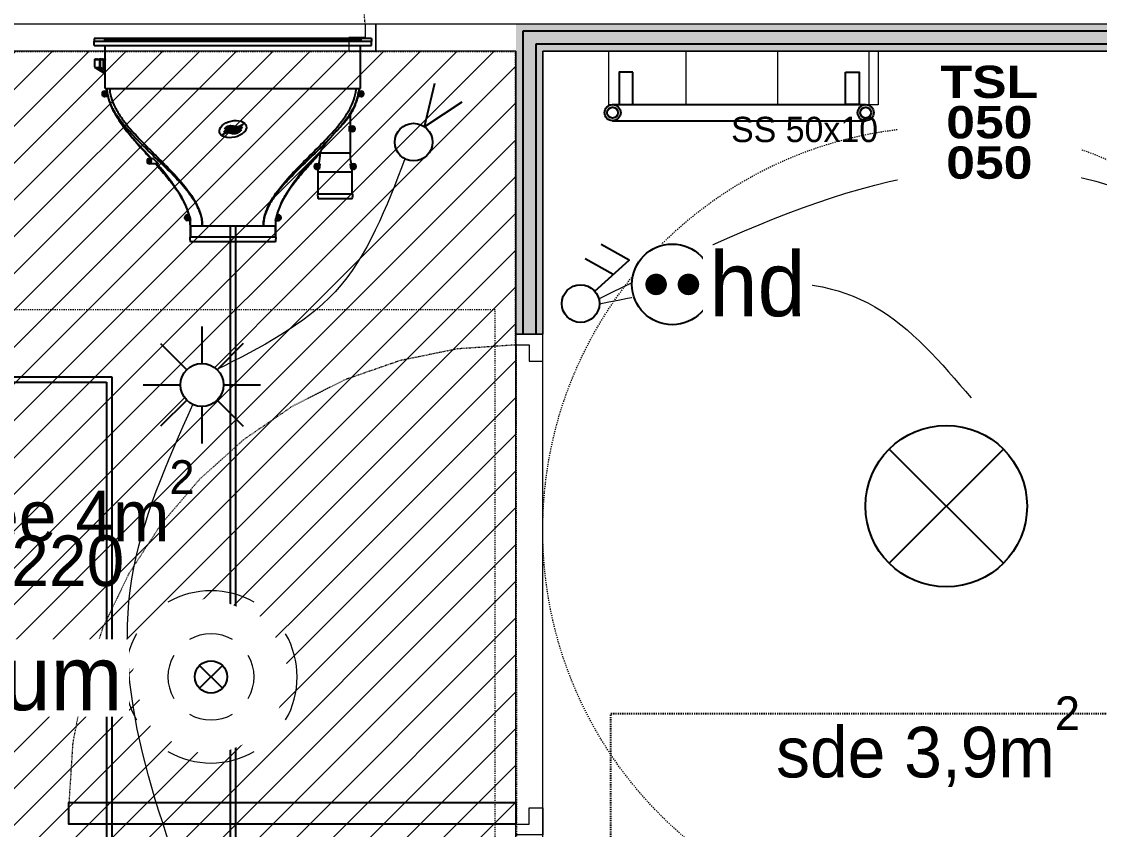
# Model space of a CAD drawing. Header units: centimetres. Extents: x 2191 to 12545, y -680 to 18662.
# Drawn here: x 8835.6 to 9035.8, y 9232.8 to 9382.9 of the extents above; entities that cross this region are included whole.
import ezdxf

# ---------------------------------------------------------------- set-up
doc = ezdxf.new("R2010")
doc.units = ezdxf.units.CM
for name, pattern in [('Style de ligne -1', [0.41664, 0.20828, -0.20836]), ('Style de ligne -18', [0.164042, 0.054681, -0.109361]), ('Style de ligne -5', [0.20828, 0.069425, -0.138855]), ('VW-01', [0.41656, 0.20828, -0.20828])]:
    doc.linetypes.add(name, pattern=pattern)
for name, color, linetype in [('B Faux plafonds', 252, 'Continuous'), ('B Faux plafonds_Hatch', 252, 'Continuous'), ('B GÈnÈral_Hatch', 252, 'Continuous'), ('B Général', 252, 'Continuous'), ('C ANNOTATIONS-PMR', 252, 'Style de ligne -5'), ('C ANNOTATIONS-prestations', 252, 'Continuous'), ('C ANNOTATIONS-texte', 252, 'Continuous'), ('D SURFACES-shab', 252, 'Continuous'), ('F REMPLISSAGE-vert clair', 252, 'Continuous'), ('F REMPLISSAGE-vert foncé', 252, 'Continuous'), ('prlm-CHAUFF', 4, 'Continuous'), ('prlm-CHAUFF-CONV', 20, 'Continuous')]:
    doc.layers.add(name, color=color, linetype=linetype)
for name, color, linetype, lineweight in [('F REMPLISSAGE-vert clair_Hatch', 7, 'Continuous', 5), ('F REMPLISSAGE-vert foncÈ_Hatch', 7, 'Continuous', 5), ('prlm-ELEC-CFO', 1, 'Continuous', 25), ('prlm-ELEC-SSI', 6, 'Continuous', 25)]:
    doc.layers.add(name, color=color, linetype=linetype, lineweight=lineweight)
doc.styles.add('Eurostile', font='Eurosti.TTF')
doc.styles.add('Eurostile (italic)', font='Eurostib.TTF')
doc.styles.add('prlm-chauff-rad', font='ariblk.ttf', dxfattribs={"height": 12})
doc.styles.add('prlm-elec-cfo', font='comic.ttf', dxfattribs={"height": 12})
doc.styles.add('prlm-elec-ssi', font='comic.ttf', dxfattribs={"height": 12})

# ---------------------------------------------------------------- blocks, each defined once
blk = doc.blocks.new('xi.PTCE')
at = {"layer": 'prlm-ELEC-CFO', "color": 0}
for points in [[(-10.61, 10.61), (10.61, -10.61)], [(10.61, 10.61), (-10.61, -10.61)]]:
    blk.add_lwpolyline(points, dxfattribs=at)
at = {"layer": 'prlm-ELEC-CFO', "color": 0, "linetype": 'ByBlock'}
blk.add_circle((0, 0), 15, dxfattribs=at)
blk = doc.blocks.new('xi.DA')
at = {"layer": 'prlm-ELEC-CFO', "color": 0}
for points in [[(0.61, -1.67), (7.04, 4.05), (1.81, 7.01)], [(4.05, 1.39), (-1.17, 4.34)]]:
    blk.add_lwpolyline(points, dxfattribs=at)
blk.add_circle((-2, -4), 3.5, dxfattribs=at)
blk = doc.blocks.new('xi.PCHD')
at = {"color": 0, "lineweight": 5}
blk.add_wipeout([(-7.5, -7.5), (7.5, -7.5), (7.5, 7.5), (-7.5, 7.5)], dxfattribs=at).dxf.layer = 'prlm-ELEC-CFO'
at = {"layer": 'prlm-ELEC-CFO', "color": 0, "linetype": 'ByBlock', "lineweight": 5, "const_width": 2}
for points in [[(-4, 0, 1), (-2, 0, 1)], [(2, 0, 1), (4, 0, 1)]]:
    blk.add_lwpolyline(points, format="xyb", close=True, dxfattribs=at)
at = {"layer": 'prlm-ELEC-CFO', "color": 0, "linetype": 'ByBlock', "lineweight": -2}
blk.add_circle((0, 0), 7.5, dxfattribs=at)
blk = doc.blocks.new('xi.SPOT')
at = {"color": 0, "lineweight": 5}
blk.add_wipeout([(-4, 0), (-2.83, -2.83), (0, -4), (2.83, -2.83), (4, 0), (2.83, 2.83), (0, 4), (-2.83, 2.83)], dxfattribs=at).dxf.layer = 'prlm-ELEC-CFO'
at = {"layer": 'prlm-ELEC-CFO', "color": 0, "linetype": 'ByBlock', "lineweight": -2, "flags": 128}
for points in [[(0, 10.88), (0, 4)], [(-7.69, 7.69), (-2.83, 2.83)], [(7.69, 7.69), (2.83, 2.83)], [(-10.88, 0), (-4, 0)], [(4, 0), (10.88, 0)], [(-2.83, -2.83), (-7.69, -7.69)], [(0, -4), (0, -10.88)], [(2.83, -2.83), (7.69, -7.69)]]:
    blk.add_lwpolyline(points, dxfattribs=at)
at = {"layer": 'prlm-ELEC-CFO', "color": 0, "linetype": 'ByBlock', "lineweight": -2}
blk.add_circle((0, 0), 4, dxfattribs=at)
blk = doc.blocks.new('xi.VV')
at = {"layer": 'prlm-ELEC-CFO', "color": 0}
blk.add_lwpolyline([(6.95, 3.42), (0.01, -1.13), (1.91, 6.95)], dxfattribs=at)
blk.add_circle((-2, -4), 3.5, dxfattribs=at)
blk = doc.blocks.new('xi.FUM')
at = {"color": 0}
blk.add_wipeout([(-10.61, -10.61), (-15, 0), (-10.61, 10.61), (0, 15), (10.61, 10.61), (15, 0), (10.61, -10.61), (0, -15)], dxfattribs=at).dxf.layer = 'prlm-ELEC-SSI'
at = {"layer": 'prlm-ELEC-SSI', "color": 0}
for points in [[(-2.12, 2.12), (2.12, -2.12)], [(2.12, 2.12), (-2.12, -2.12)]]:
    blk.add_lwpolyline(points, dxfattribs=at)
blk.add_circle((0, 0), 3, dxfattribs=at)
at = {"layer": 'prlm-ELEC-SSI', "color": 0, "lineweight": 13}
for radius, start, end in [(16, 60, 120), (16, 150, 210), (8, 60, 120), (16, 330, 30), (8, 150, 210), (8, 330, 30), (8, 240, 300), (16, 240, 300)]:
    blk.add_arc((0, 0), radius, start, end, dxfattribs=at)
blk = doc.blocks.new('xi.TSL-050-050')
at = {"layer": 'prlm-CHAUFF-CONV', "linetype": 'ByBlock', "lineweight": -2}
h = blk.add_hatch(color=0, dxfattribs=at)
edge = h.paths.add_edge_path()
edge.add_arc((-23.5, 7.5), 1.5, 0, 360)
edge = h.paths.add_edge_path(flags=17)
edge.add_arc((-23.5, 7.5), 1, 0, 360)
edge = h.paths.add_edge_path()
edge.add_arc((23.5, 7.5), 1.5, 0, 360)
edge = h.paths.add_edge_path(flags=17)
edge.add_arc((23.5, 7.5), 1, 0, 360)
at = {"layer": 'prlm-CHAUFF-CONV', "color": 0, "linetype": 'ByBlock', "lineweight": -2, "flags": 128}
for points in [[(23.5, 9), (-23.5, 9)], [(23.5, 6), (-23.5, 6)]]:
    blk.add_lwpolyline(points, dxfattribs=at)
at = {"layer": 'prlm-CHAUFF-CONV', "color": 0, "linetype": 'ByBlock', "lineweight": -2}
for points in [[(-19.73, 0), (-22.27, 0), (-22.27, 6), (-19.73, 6)], [(19.73, 0), (22.27, 0), (22.27, 6), (19.73, 6)]]:
    blk.add_lwpolyline(points, close=True, dxfattribs=at)
for centre, radius in [((-23.5, 7.5), 1.5), ((-23.5, 7.5), 1), ((23.5, 7.5), 1.5), ((23.5, 7.5), 1)]:
    blk.add_circle(centre, radius, dxfattribs=at)
blk = doc.blocks.new('200_wc-2')
at = {"layer": 'B Général', "color": 7, "linetype": 'Continuous', "lineweight": 5}
for p, q in [((-25, -20.1), (-25, 0)), ((-24.9, 0.1), (24.9, 0.1)), ((25, -20.1), (25, 0)), ((-19.5, -44.2), (-19.5, -21.9)), ((19.5, -44.2), (19.5, -21.9))]:
    blk.add_line(p, q, dxfattribs=at)
at = {"layer": 'B Général', "color": 7, "linetype": 'Continuous', "lineweight": 5, "flags": 128}
blk.add_lwpolyline([(-25, -20.1), (-24.9, -20.6), (-24.75, -20.9), (-24.55, -21.2), (-24.3, -21.45), (-23.9, -21.7), (-23.4, -21.85), (-23.15, -21.9), (23.25, -21.9), (23.55, -21.85), (23.9, -21.7), (24.2, -21.5), (24.45, -21.3), (24.65, -21.05), (24.8, -20.75), (24.9, -20.5), (24.95, -20.3), (25, -20.1)], dxfattribs=at)
for points in [[(-19.5, -44.2), (-19.5, -44.2, 0.036537), (-19.11, -49.53, 0.035337), (-17.94, -54.75), (-17.94, -54.75, 0.041299), (-16.22, -59.09), (-16.22, -59.09), (-16.22, -59.1, 0.041783), (-13.79, -63.08, 0.053503), (-10.77, -66.4), (-10.77, -66.4, 0.054816), (-7.12, -69.02), (-7.12, -69.02, 0.063755), (-3.68, -70.42), (-3.68, -70.42, 0.064897), (0, -70.9)], [(0, -70.9, 0.064897), (3.68, -70.42), (3.68, -70.42, 0.063726), (7.12, -69.02), (7.12, -69.02, 0.054816), (10.77, -66.4), (10.77, -66.4, 0.053503), (13.79, -63.08, 0.041783), (16.22, -59.1), (16.22, -59.09), (16.22, -59.09, 0.041299), (17.94, -54.75), (17.94, -54.75, 0.035337), (19.11, -49.53, 0.036556), (19.5, -44.2)]]:
    blk.add_lwpolyline(points, format="xyb", dxfattribs=at)
at = {"layer": 'B Général', "color": 7, "linetype": 'Continuous', "lineweight": 5}
for centre, start, end in [((-24.9, 0), 90, 180), ((24.9, 0), 0, 90)]:
    blk.add_arc(centre, 0.1, start, end, dxfattribs=at)
blk = doc.blocks.new('Groupe-126-1')
at = {"layer": 'B Général', "color": 154, "linetype": 'Style de ligne -1', "true_color": 0x0053a6, "flags": 128}
blk.add_lwpolyline([(-35.4, 7.6), (35.6, 7.6), (35.6, -32.4), (-35.4, -32.4)], close=True, dxfattribs=at)
at = {"layer": 'B Général', "xscale": -1, "rotation": 270}
blk.add_blockref('200_wc-2', (35.5, 7.5), dxfattribs=at)
blk = doc.blocks.new('WC-plan-PMR')
at = {"layer": 'B Général', "color": 154, "linetype": 'Style de ligne -1', "true_color": 0x0053a6, "flags": 128}
blk.add_lwpolyline([(-114.5, 112.5), (15.5, 112.5), (15.5, 32.5), (-114.5, 32.5)], close=True, dxfattribs=at)
at = {"layer": 'B Général', "color": 7}
blk.add_blockref('Groupe-126-1', (0, 0), dxfattribs=at)
blk = doc.blocks.new('Sèche-serviette')
at = {"layer": 'B GÈnÈral_Hatch', "linetype": 'Continuous', "lineweight": 5, "true_color": 0x444444}
h = blk.add_hatch(dxfattribs=at)
h.set_pattern_fill('H_BARDAGE V 150', color=250, style=0, pattern_type=2)
h.set_pattern_definition([(90, (0, 3.493), (17, 0), [])])
h.paths.add_polyline_path([(-25, 8.4925), (25, 8.4925), (25, -1.5075), (-25, -1.5075)])
at = {"layer": 'B Général', "color": 7, "linetype": 'Continuous', "lineweight": 5, "flags": 128}
blk.add_lwpolyline([(-25, 8.4925), (25, 8.4925), (25, -1.5075), (-25, -1.5075)], close=True, dxfattribs=at)
at = {"layer": 'C ANNOTATIONS-prestations', "insert": (25, -8.4925), "char_height": 4.706, "width": 50, "attachment_point": 9, "line_spacing_factor": 0.894142, "style": 'Eurostile'}
blk.add_mtext('SS 50x10', dxfattribs=at)
blk = doc.blocks.new('Rond 150_PMR')
at = {"layer": 'B Général', "color": 154, "linetype": 'VW-01', "lineweight": 5, "true_color": 0x0053a6}
blk.add_circle((0, 0), 75, dxfattribs=at)
at = {"layer": 'B Général', "color": 154, "true_color": 0x0053a6, "insert": (-61.5, 0), "char_height": 7.059, "attachment_point": 5, "rotation": 90, "line_spacing_factor": 0.894142, "style": 'Eurostile (italic)'}
blk.add_mtext('Ø 150 PMR', dxfattribs=at)

msp = doc.modelspace()

# ---------------------------------------------------------------- hatches: boundary and pattern name
at = {"layer": 'B Faux plafonds_Hatch', "linetype": 'Continuous', "lineweight": 5, "true_color": 0xaaaaaa}
h = msp.add_hatch(dxfattribs=at)
h.set_pattern_fill('F_P__SOFFITE', color=253, style=0, pattern_type=2)
h.set_pattern_definition([(45, (8796.643, 9401.087), (-3.52778, 3.30729), [])])
h.paths.add_polyline_path([(8927.47, 9202.42), (9075.05, 9202.43), (9075.05, 9109.43), (8808.38, 9109.34), (8808.38, 9109.34), (8798.5, 9109.34), (8798.5, 9176.34), (8733.49, 9176.34), (8733.49, 9266.34), (8798.5, 9266.34), (8798.5, 9377.42), (8927.29, 9377.42)])

# ---------------------------------------------------------------- linework, layer by layer
at = {"layer": 'B Faux plafonds', "linetype": 'VW-01', "flags": 128}
msp.add_lwpolyline([(8927.47, 9202.42), (9075.05, 9202.43), (9075.05, 9109.43), (8808.38, 9109.34), (8808.38, 9109.34), (8798.5, 9109.34), (8798.5, 9176.34), (8733.49, 9176.34), (8733.49, 9266.34), (8798.5, 9266.34), (8798.5, 9377.42), (8927.29, 9377.42)], close=True, dxfattribs=at)
at = {"layer": 'B GÈnÈral_Hatch', "color": 9, "linetype": 'Continuous', "true_color": 0xc0dcc0}
for points in [[(8927.38, 9382.42), (8932.38, 9377.42), (9163.38, 9382.42), (9163.38, 9377.42)], [(8932.38, 9324.81), (8932.38, 9377.42), (8927.38, 9324.81), (8927.38, 9382.42)]]:
    msp.add_solid(points, dxfattribs=at)
at = {"layer": 'B Général', "color": 7, "linetype": 'Continuous', "lineweight": 13}
for p, q in [((8927.38, 9382.42), (8901.38, 9382.42)), ((8927.38, 9377.42), (8901.38, 9377.42))]:
    msp.add_line(p, q, dxfattribs=at)
at = {"layer": 'B Général', "color": 7, "linetype": 'Continuous', "lineweight": 5}
for p, q in [((8901.38, 9382.42), (8901.38, 9377.42)), ((8927.38, 9382.42), (8901.38, 9382.42)), ((8927.38, 9377.42), (8901.38, 9377.42))]:
    msp.add_line(p, q, dxfattribs=at)
at = {"layer": 'B Général', "color": 98, "linetype": 'Continuous', "lineweight": 13, "true_color": 0x004400}
for p, q in [((9163.38, 9382.42), (8927.38, 9382.42)), ((8927.38, 9377.42), (8927.38, 9307.43)), ((9163.38, 9377.42), (8932.38, 9377.42)), ((8932.38, 9377.42), (8932.38, 9324.81)), ((8927.38, 9324.81), (8932.38, 9324.81)), ((8927.38, 9302.43), (8927.38, 9324.81))]:
    msp.add_line(p, q, dxfattribs=at)
at = {"layer": 'B Général', "linetype": 'Style de ligne -18', "lineweight": 5, "flags": 128}
for points in [[(8899.38, 9382.42), (8898.65, 9393.25), (8896.48, 9403.9), (8892.91, 9414.18), (8887.99, 9423.92), (8881.81, 9432.94), (8874.48, 9441.11), (8866.12, 9448.27), (8856.88, 9454.3), (8846.91, 9459.1), (8836.38, 9462.59), (8825.47, 9464.71), (8814.38, 9465.42)], [(8927.38, 9322.81), (8916.54, 9322.08), (8905.89, 9319.91), (8895.61, 9316.34), (8885.88, 9311.42), (8876.85, 9305.24), (8868.69, 9297.91), (8861.53, 9289.55), (8855.5, 9280.31), (8850.69, 9270.34), (8847.21, 9259.81), (8845.09, 9248.9), (8844.38, 9237.81)]]:
    msp.add_lwpolyline(points, dxfattribs=at)
at = {"layer": 'B Général', "color": 7, "linetype": 'Continuous', "lineweight": 5, "flags": 128}
for points in [[(8901.38, 9382.42), (8899.38, 9382.42), (8899.38, 9379.92), (8896.38, 9379.92), (8896.38, 9377.42), (8901.38, 9377.42), (8901.38, 9377.42), (8901.38, 9377.42), (8901.38, 9381.7), (8901.38, 9381.7)], [(8927.38, 9324.81), (8927.38, 9322.81), (8929.88, 9322.81), (8929.88, 9319.81), (8932.38, 9319.81), (8932.38, 9324.81), (8932.38, 9324.81), (8932.38, 9324.81), (8928.09, 9324.81), (8928.09, 9324.81)], [(8927.38, 9231.81), (8927.38, 9233.81), (8929.88, 9233.81), (8929.88, 9236.81), (8932.38, 9236.81), (8932.38, 9231.81)]]:
    msp.add_lwpolyline(points, close=True, dxfattribs=at)
at = {"layer": 'B Général', "color": 154, "linetype": 'VW-01', "lineweight": 5, "true_color": 0x0053a6, "flags": 128}
msp.add_lwpolyline([(8923.49, 9109.43), (8803.49, 9109.43), (8803.49, 9329.43), (8923.49, 9329.43)], close=True, dxfattribs=at)
at = {"layer": 'B Général', "flags": 128}
msp.add_lwpolyline([(8927.38, 9233.81), (8844.38, 9233.81), (8844.38, 9237.81), (8927.38, 9237.81)], close=True, dxfattribs=at)
at = {"layer": 'D SURFACES-shab', "color": 1, "lineweight": 18, "true_color": 0xff0000, "flags": 128}
for points in [[(8798.5, 9692.42), (9163.38, 9692.42), (9163.38, 9382.42), (8798.5, 9382.42)], [(8798.5, 9176.34), (8798.5, 9109.4), (8927.38, 9109.33), (8927.38, 9377.42), (8798.5, 9377.42), (8798.5, 9266.34), (8733.49, 9266.34), (8733.49, 9176.34)], [(8932.38, 9377.42), (9163.38, 9377.42), (9163.38, 9207.43), (8932.38, 9207.43)]]:
    msp.add_lwpolyline(points, close=True, dxfattribs=at)
at = {"layer": 'F REMPLISSAGE-vert clair'}
for p, q in [((9163.38, 9381.12), (8928.68, 9381.12)), ((8928.68, 9381.12), (8928.68, 9324.81)), ((9163.38, 9378.72), (8931.08, 9378.72)), ((8931.08, 9378.72), (8931.08, 9324.81))]:
    msp.add_line(p, q, dxfattribs=at)
at = {"layer": 'F REMPLISSAGE-vert clair_Hatch', "color": 9, "linetype": 'Continuous', "true_color": 0xc0dcc0}
for points in [[(8928.68, 9381.12), (8931.08, 9378.72), (9163.38, 9381.12), (9163.38, 9378.72)], [(8931.08, 9324.81), (8931.08, 9378.72), (8928.68, 9324.81), (8928.68, 9381.12)]]:
    msp.add_solid(points, dxfattribs=at)
at = {"layer": 'F REMPLISSAGE-vert foncÈ_Hatch', "color": 54, "linetype": 'Continuous', "true_color": 0x99aa00}
for points in [[(8927.38, 9382.42), (8928.68, 9381.12), (9163.38, 9382.42), (9163.38, 9381.12)], [(8928.68, 9324.81), (8928.68, 9381.12), (8927.38, 9324.81), (8927.38, 9382.42)], [(8931.08, 9378.72), (8932.38, 9377.42), (9163.38, 9378.72), (9163.38, 9377.42)], [(8932.38, 9324.81), (8932.38, 9377.42), (8931.08, 9324.81), (8931.08, 9378.72)]]:
    msp.add_solid(points, dxfattribs=at)
at = {"layer": 'F REMPLISSAGE-vert foncé', "color": 98, "linetype": 'Continuous', "lineweight": 13, "true_color": 0x004400}
for p, q in [((9163.38, 9382.42), (8927.38, 9382.42)), ((8927.38, 9377.42), (8927.38, 9324.81)), ((9163.38, 9377.42), (8932.38, 9377.42)), ((8932.38, 9377.42), (8932.38, 9324.81))]:
    msp.add_line(p, q, dxfattribs=at)
at = {"layer": 'F REMPLISSAGE-vert foncé'}
for p, q in [((9163.38, 9381.12), (8928.68, 9381.12)), ((8928.68, 9381.12), (8928.68, 9324.81)), ((9163.38, 9378.72), (8931.08, 9378.72)), ((8931.08, 9378.72), (8931.08, 9324.81))]:
    msp.add_line(p, q, dxfattribs=at)
at = {"layer": 'prlm-CHAUFF', "ltscale": 50}
for p, q in [((8849.08, 9379.76), (8849.08, 9379.27)), ((8900.58, 9379.76), (8849.08, 9379.76)), ((8849.08, 9379.27), (8900.58, 9379.27)), ((8849.08, 9379.2), (8849.08, 9379.27)), ((8849.08, 9378.46), (8849.08, 9379.2)), ((8900.58, 9379.2), (8849.08, 9379.2)), ((8849.08, 9378.46), (8900.58, 9378.46)), ((8851.08, 9379.76), (8898.58, 9379.76)), ((8898.58, 9379.76), (8851.08, 9379.76)), ((8851.08, 9379.76), (8851.08, 9379.76)), ((8851.08, 9379.76), (8851.1, 9379.76)), ((8898.58, 9379.74), (8851.08, 9379.74)), ((8851.08, 9379.72), (8851.08, 9379.74)), ((8851.08, 9379.74), (8851.15, 9379.72)), ((8851.08, 9379.72), (8898.58, 9379.72)), ((8898.58, 9379.7), (8851.08, 9379.7)), ((8851.08, 9379.66), (8851.08, 9379.7)), ((8851.08, 9379.7), (8851.19, 9379.66)), ((8851.08, 9379.66), (8898.58, 9379.66)), ((8898.58, 9379.63), (8851.08, 9379.63)), ((8851.08, 9379.57), (8851.08, 9379.63)), ((8851.08, 9379.63), (8851.24, 9379.57)), ((8851.08, 9379.57), (8898.58, 9379.57)), ((8898.58, 9379.53), (8851.08, 9379.53)), ((8851.08, 9379.46), (8851.08, 9379.53)), ((8851.08, 9379.53), (8851.28, 9379.46)), ((8851.08, 9379.46), (8898.58, 9379.46)), ((8851.13, 9370.46), (8851.13, 9378.46)), ((8898.38, 9379.46), (8898.58, 9379.53)), ((8898.43, 9379.57), (8898.58, 9379.63)), ((8898.47, 9379.66), (8898.58, 9379.7)), ((8898.51, 9379.72), (8898.58, 9379.74)), ((8898.53, 9370.46), (8898.53, 9378.46)), ((8898.56, 9379.76), (8898.58, 9379.76)), ((8898.58, 9379.76), (8898.58, 9379.76)), ((8898.58, 9379.74), (8898.58, 9379.72)), ((8898.58, 9379.7), (8898.58, 9379.66)), ((8898.58, 9379.63), (8898.58, 9379.57)), ((8898.58, 9379.53), (8898.58, 9379.46)), ((8900.58, 9379.76), (8900.58, 9379.27)), ((8900.58, 9379.27), (8900.58, 9379.2)), ((8900.58, 9378.46), (8900.58, 9379.2)), ((8849.12, 9375.81), (8849.17, 9375.86)), ((8850.12, 9375.81), (8849.12, 9375.81)), ((8849.12, 9375.81), (8849.12, 9374.45)), ((8849.17, 9375.86), (8849.17, 9375.86)), ((8849.17, 9375.86), (8850.19, 9375.86)), ((8849.28, 9375.95), (8849.19, 9375.86)), ((8849.32, 9375.95), (8849.23, 9375.86)), ((8849.3, 9375.93), (8849.28, 9375.95)), ((8849.39, 9375.95), (8849.3, 9375.86)), ((8849.35, 9375.92), (8849.32, 9375.95)), ((8849.47, 9375.95), (8849.38, 9375.86)), ((8849.43, 9375.91), (8849.39, 9375.95)), ((8849.77, 9374), (8849.44, 9374.22)), ((8849.52, 9375.9), (8849.47, 9375.95)), ((8849.58, 9375.95), (8849.49, 9375.86)), ((8849.54, 9375.95), (8849.51, 9375.92)), ((8849.56, 9375.94), (8849.54, 9375.95)), ((8849.55, 9374.21), (8849.81, 9374.04)), ((8849.64, 9375.89), (8849.58, 9375.95)), ((8849.7, 9375.95), (8849.61, 9375.86)), ((8849.77, 9375.88), (8849.7, 9375.95)), ((8849.78, 9375.95), (8849.74, 9375.92)), ((8849.85, 9375.95), (8849.76, 9375.86)), ((8849.81, 9375.92), (8849.78, 9375.95)), ((8849.81, 9374.04), (8849.81, 9374.21)), ((8849.82, 9374.21), (8849.82, 9374.03)), ((8849.93, 9375.87), (8849.85, 9375.95)), ((8850.01, 9375.95), (8849.92, 9375.86)), ((8850.1, 9375.86), (8850.01, 9375.95)), ((8850.06, 9375.95), (8850.04, 9375.93)), ((8850.13, 9375.89), (8850.06, 9375.95)), ((8850.2, 9375.95), (8850.11, 9375.86)), ((8850.12, 9375.81), (8850.19, 9375.86)), ((8850.12, 9374.45), (8850.12, 9375.81)), ((8850.19, 9374.42), (8850.12, 9374.45)), ((8850.19, 9375.86), (8850.77, 9375.86)), ((8850.19, 9375.86), (8850.19, 9375.86)), ((8850.19, 9375.86), (8850.19, 9374.42)), ((8850.19, 9374.42), (8850.77, 9374.05)), ((8850.29, 9375.86), (8850.2, 9375.95)), ((8850.35, 9375.95), (8850.27, 9375.88)), ((8850.29, 9374.22), (8850.63, 9374)), ((8850.41, 9375.9), (8850.35, 9375.95)), ((8850.46, 9375.95), (8850.37, 9375.86)), ((8850.42, 9373.67), (8850.42, 9374.14)), ((8850.55, 9375.86), (8850.46, 9375.95)), ((8850.6, 9375.95), (8850.53, 9375.89)), ((8850.65, 9375.9), (8850.6, 9375.95)), ((8850.7, 9375.95), (8850.61, 9375.86)), ((8850.79, 9375.86), (8850.7, 9375.95)), ((8851.13, 9375.86), (8850.77, 9375.86)), ((8850.77, 9375.86), (8850.77, 9374.05)), ((8850.95, 9375.95), (8850.86, 9375.86)), ((8851.04, 9375.86), (8850.95, 9375.95)), ((8851.13, 9375.9), (8851.1, 9375.86)), ((8849.77, 9374), (8849.81, 9374.04)), ((8849.79, 9373.99), (8849.77, 9374)), ((8849.79, 9373.99), (8849.82, 9374.03)), ((8850.4, 9373.64), (8849.79, 9373.99)), ((8849.81, 9374.04), (8849.82, 9374.03)), ((8849.82, 9374.03), (8850.42, 9373.67)), ((8850.42, 9373.67), (8850.4, 9373.64)), ((8850.48, 9373.61), (8850.47, 9373.61)), ((8850.48, 9374.1), (8850.48, 9373.61)), ((8850.48, 9373.61), (8850.5, 9373.57)), ((8850.63, 9374), (8850.65, 9373.99)), ((8850.65, 9373.99), (8851.13, 9373.66)), ((8850.77, 9374.05), (8851.13, 9373.8)), ((8851.13, 9370.46), (8898.53, 9370.46)), ((8850.87, 9369.41), (8850.87, 9369.51)), ((8850.87, 9369.51), (8850.98, 9369.51)), ((8850.98, 9369.41), (8850.87, 9369.41)), ((8850.98, 9369.62), (8851.08, 9369.62)), ((8850.98, 9369.51), (8850.98, 9369.62)), ((8850.98, 9369.31), (8850.98, 9369.41)), ((8851.08, 9369.31), (8850.98, 9369.31)), ((8851.03, 9369.96), (8851.47, 9369.96)), ((8851.64, 9368.96), (8851.03, 9368.96)), ((8851.08, 9369.62), (8851.08, 9369.51)), ((8851.08, 9369.51), (8851.19, 9369.51)), ((8851.08, 9369.41), (8851.08, 9369.31)), ((8851.19, 9369.41), (8851.08, 9369.41)), ((8851.19, 9369.51), (8851.19, 9369.41)), ((8851.47, 9370.05), (8851.47, 9369.96)), ((8898.63, 9368.96), (8898.02, 9368.96)), ((8898.19, 9370.05), (8898.19, 9369.96)), ((8898.19, 9369.96), (8898.63, 9369.96)), ((8898.47, 9369.41), (8898.47, 9369.51)), ((8898.47, 9369.51), (8898.58, 9369.51)), ((8898.58, 9369.41), (8898.47, 9369.41)), ((8898.58, 9369.62), (8898.68, 9369.62)), ((8898.58, 9369.51), (8898.58, 9369.62)), ((8898.58, 9369.31), (8898.58, 9369.41)), ((8898.68, 9369.31), (8898.58, 9369.31)), ((8898.68, 9369.62), (8898.68, 9369.51)), ((8898.68, 9369.51), (8898.79, 9369.51)), ((8898.68, 9369.41), (8898.68, 9369.31)), ((8898.79, 9369.41), (8898.68, 9369.41)), ((8898.79, 9369.51), (8898.79, 9369.41)), ((8896.63, 9365.59), (8896.63, 9363.46)), ((8896.63, 9365.59), (8896.63, 9363.46)), ((8896.48, 9362.46), (8896.48, 9363.46)), ((8896.48, 9363.46), (8897.03, 9363.46)), ((8897.03, 9362.46), (8896.48, 9362.46)), ((8896.63, 9362.46), (8896.63, 9358.46)), ((8896.63, 9362.46), (8896.63, 9358.46)), ((8896.87, 9362.91), (8896.87, 9363.01)), ((8896.87, 9363.01), (8896.98, 9363.01)), ((8896.98, 9362.91), (8896.87, 9362.91)), ((8896.98, 9363.12), (8897.08, 9363.12)), ((8896.98, 9363.01), (8896.98, 9363.12)), ((8896.98, 9362.81), (8896.98, 9362.91)), ((8897.08, 9362.81), (8896.98, 9362.81)), ((8897.08, 9363.12), (8897.08, 9363.01)), ((8897.08, 9363.01), (8897.19, 9363.01)), ((8897.08, 9362.91), (8897.08, 9362.81)), ((8897.19, 9362.91), (8897.08, 9362.91)), ((8897.19, 9363.01), (8897.19, 9362.91)), ((8891.03, 9358.62), (8888.96, 9356.46)), ((8888.96, 9356.46), (8891.03, 9358.62)), ((8891.03, 9358.62), (8891.03, 9358.46)), ((8891.03, 9358.62), (8891.03, 9358.46)), ((8896.63, 9358.46), (8891.03, 9358.46)), ((8859.23, 9356.91), (8859.23, 9357.01)), ((8859.23, 9357.01), (8859.34, 9357.01)), ((8859.34, 9356.91), (8859.23, 9356.91)), ((8859.34, 9357.12), (8859.44, 9357.12)), ((8859.34, 9357.01), (8859.34, 9357.12)), ((8859.34, 9356.81), (8859.34, 9356.91)), ((8859.44, 9356.81), (8859.34, 9356.81)), ((8859.39, 9357.46), (8860, 9357.46)), ((8861.01, 9356.46), (8859.39, 9356.46)), ((8859.44, 9357.12), (8859.44, 9357.01)), ((8859.44, 9357.01), (8859.55, 9357.01)), ((8859.44, 9356.91), (8859.44, 9356.81)), ((8859.55, 9356.91), (8859.44, 9356.91)), ((8859.55, 9357.01), (8859.55, 9356.91)), ((8860, 9357.46), (8861.01, 9356.46)), ((8890.38, 9356.12), (8890.48, 9356.12)), ((8890.38, 9356.01), (8890.38, 9356.12)), ((8890.43, 9356.46), (8890.98, 9356.46)), ((8890.48, 9356.12), (8890.48, 9356.01)), ((8890.98, 9356.41), (8890.86, 9355.46)), ((8890.98, 9356.46), (8890.98, 9356.41)), ((8896.68, 9356.41), (8896.68, 9356.46)), ((8896.68, 9356.46), (8897.23, 9356.46)), ((8896.8, 9355.46), (8896.68, 9356.41)), ((8897.18, 9356.12), (8897.28, 9356.12)), ((8897.18, 9356.01), (8897.18, 9356.12)), ((8897.28, 9356.12), (8897.28, 9356.01)), ((8890.27, 9355.91), (8890.27, 9356.01)), ((8890.27, 9356.01), (8890.38, 9356.01)), ((8890.38, 9355.91), (8890.27, 9355.91)), ((8890.38, 9355.81), (8890.38, 9355.91)), ((8890.48, 9355.81), (8890.38, 9355.81)), ((8890.86, 9355.46), (8890.43, 9355.46)), ((8890.48, 9356.01), (8890.59, 9356.01)), ((8890.48, 9355.91), (8890.48, 9355.81)), ((8890.59, 9355.91), (8890.48, 9355.91)), ((8890.59, 9356.01), (8890.59, 9355.91)), ((8890.68, 9354.96), (8896.98, 9354.96)), ((8890.68, 9350.86), (8890.68, 9354.96)), ((8890.68, 9350.86), (8890.68, 9354.96)), ((8897.23, 9355.46), (8896.8, 9355.46)), ((8896.98, 9350.86), (8896.98, 9354.96)), ((8896.98, 9350.86), (8896.98, 9354.96)), ((8897.07, 9355.91), (8897.07, 9356.01)), ((8897.07, 9356.01), (8897.18, 9356.01)), ((8897.18, 9355.91), (8897.07, 9355.91)), ((8897.18, 9355.81), (8897.18, 9355.91)), ((8897.28, 9355.81), (8897.18, 9355.81)), ((8897.28, 9356.01), (8897.39, 9356.01)), ((8897.39, 9355.91), (8897.28, 9355.91)), ((8897.28, 9355.91), (8897.28, 9355.81)), ((8897.39, 9356.01), (8897.39, 9355.91)), ((8890.58, 9350.86), (8897.08, 9350.86)), ((8865.43, 9349.99), (8865.45, 9349.99)), ((8865.71, 9349.45), (8865.74, 9349.45)), ((8884.24, 9349.99), (8884.24, 9349.99)), ((8896.98, 9349.96), (8890.68, 9349.96)), ((8866.22, 9346.51), (8866.32, 9346.51)), ((8866.22, 9346.41), (8866.22, 9346.51)), ((8866.32, 9346.41), (8866.22, 9346.41)), ((8866.32, 9346.62), (8866.42, 9346.62)), ((8866.32, 9346.51), (8866.32, 9346.62)), ((8866.32, 9346.31), (8866.32, 9346.41)), ((8866.42, 9346.31), (8866.32, 9346.31)), ((8866.37, 9346.96), (8866.67, 9346.96)), ((8866.42, 9346.62), (8866.42, 9346.51)), ((8866.42, 9346.51), (8866.53, 9346.51)), ((8866.53, 9346.41), (8866.42, 9346.41)), ((8866.42, 9346.41), (8866.42, 9346.31)), ((8866.53, 9346.51), (8866.53, 9346.41)), ((8866.67, 9346.96), (8866.88, 9346.28)), ((8866.88, 9346.28), (8866.93, 9345.96)), ((8882.74, 9345.96), (8882.78, 9346.28)), ((8882.99, 9346.96), (8882.78, 9346.28)), ((8883.29, 9346.96), (8882.99, 9346.96)), ((8883.13, 9346.51), (8883.24, 9346.51)), ((8883.13, 9346.41), (8883.13, 9346.51)), ((8883.24, 9346.41), (8883.13, 9346.41)), ((8883.24, 9346.62), (8883.34, 9346.62)), ((8883.24, 9346.51), (8883.24, 9346.62)), ((8883.24, 9346.31), (8883.24, 9346.41)), ((8883.34, 9346.31), (8883.24, 9346.31)), ((8883.34, 9346.62), (8883.34, 9346.51)), ((8883.34, 9346.51), (8883.45, 9346.51)), ((8883.45, 9346.41), (8883.34, 9346.41)), ((8883.34, 9346.41), (8883.34, 9346.31)), ((8883.45, 9346.51), (8883.45, 9346.41)), ((8866.93, 9345.96), (8866.37, 9345.96)), ((8866.93, 9344.96), (8869.16, 9344.96)), ((8866.93, 9342.86), (8866.93, 9344.96)), ((8866.93, 9344.96), (8866.93, 9342.86)), ((8869.16, 9344.96), (8880.5, 9344.96)), ((8874.33, 9344.96), (8874.33, 9146.91)), ((8875.33, 9344.96), (8875.33, 9147.91)), ((8880.5, 9344.96), (8882.73, 9344.96)), ((8882.73, 9342.86), (8882.73, 9344.96)), ((8882.73, 9344.96), (8882.73, 9342.86)), ((8882.74, 9345.96), (8883.29, 9345.96)), ((8882.83, 9342.86), (8866.83, 9342.86)), ((8882.73, 9341.96), (8866.93, 9341.96)), ((8829.77, 9316.88), (8852.36, 9316.88)), ((8852.36, 9316.88), (8852.36, 9128.81)), ((8829.77, 9315.88), (8851.36, 9315.88)), ((8851.36, 9315.88), (8851.36, 9127.81))]:
    msp.add_line(p, q, dxfattribs=at)
for centre, radius in [((8851.03, 9369.46), 0.3), ((8851.03, 9369.46), 0.25), ((8898.63, 9369.46), 0.3), ((8898.63, 9369.46), 0.25), ((8897.03, 9362.96), 0.3), ((8897.03, 9362.96), 0.25), ((8859.39, 9356.96), 0.3), ((8859.39, 9356.96), 0.25), ((8890.43, 9355.96), 0.3), ((8890.43, 9355.96), 0.25), ((8897.23, 9355.96), 0.3), ((8897.23, 9355.96), 0.25), ((8866.37, 9346.46), 0.3), ((8866.37, 9346.46), 0.25), ((8883.29, 9346.46), 0.3), ((8883.29, 9346.46), 0.25)]:
    msp.add_circle(centre, radius, dxfattribs=at)
for centre, radius, start, end in [((8856.54, 9384.5), 12.5, 233.7494, 235.0637), ((8848.95, 9373.55), 0.836, 54.1326, 59.2425), ((8850.08, 9373.01), 0.703, 53.033, 62.9325), ((8850.11, 9373.35), 0.448, 34.6713, 45.4982), ((8856.54, 9384.5), 12.5, 241.3177, 241.5903), ((8857.19, 9385.7), 13.85, 241.9182, 244.0515), ((8857.07, 9385.35), 13.43, 242.115, 243.7632), ((8851.03, 9369.46), 0.5, 90, 270), ((8886.24, 9371.82), 12.12, 343.7263, 346.3852), ((8898.63, 9369.46), 0.5, 270, 90), ((8877.31, 9379.24), 23.65, 316.4099, 324.7501), ((8919.57, 9338.42), 35.1, 135.7111, 139.5265), ((8897.03, 9362.96), 0.5, 270, 90), ((8859.39, 9356.96), 0.5, 90, 270), ((8852.32, 9348.36), 11.66, 39.5755, 44.0299), ((8852.07, 9348.14), 11.99, 39.6381, 43.9674), ((8897.34, 9348.36), 11.66, 135.9701, 140.4245), ((8897.59, 9348.14), 11.99, 136.0326, 140.3619), ((8890.43, 9355.96), 0.5, 90, 270), ((8897.23, 9355.96), 0.5, 270, 90), ((8831.7, 9330.4), 39, 32.5506, 40.6113), ((8831.7, 9330.4), 39, 30.1399, 40.6113), ((8917.97, 9330.4), 39, 139.3887, 149.86), ((8917.96, 9330.4), 39, 139.3887, 149.8601), ((8853.73, 9343.48), 13.43, 12.9954, 36.0824), ((8892.57, 9350.63), 2, 173.2559, 199.4245), ((8892.57, 9350.63), 2, 173.2559, 199.4245), ((8895.09, 9350.63), 2, 340.5755, 6.7441), ((8895.09, 9350.63), 2, 340.5755, 6.7441), ((8847.91, 9340.3), 20.01, 27.2018, 28.9518), ((8855.68, 9344.14), 11.35, 14.4106, 27.8626), ((8894.35, 9343.99), 11.74, 152.3321, 165.441), ((8893.99, 9344.14), 11.35, 152.1374, 165.6929), ((8901.75, 9340.3), 20.01, 151.0483, 152.7983), ((8901.75, 9340.3), 20.01, 151.0482, 152.7982), ((8866.37, 9346.46), 0.5, 90, 270), ((8883.29, 9346.46), 0.5, 270, 90), ((8859.16, 9344.96), 7.77, 0.0577, 7.4544), ((8859.11, 9344.95), 7.82, 0.0736, 7.4237), ((8859.72, 9344.97), 7.25, 359.9215, 7.8382), ((8890.55, 9344.95), 7.82, 172.5763, 179.9264), ((8890.5, 9344.96), 7.77, 172.5456, 179.9423), ((8889.9, 9344.98), 7.17, 173.9053, 180.1157), ((8889.9, 9344.98), 7.17, 172.0923, 173.5448), ((8868.82, 9342.63), 2, 173.2559, 199.4245), ((8868.82, 9342.63), 2, 173.2559, 199.4245), ((8880.84, 9342.63), 2, 340.5755, 6.7441), ((8880.84, 9342.63), 2, 340.5755, 6.7441)]:
    msp.add_arc(centre, radius, start, end, dxfattribs=at)
msp.add_ellipse((8874.83, 9362.92), major_axis=(-2.49, -0.57), ratio=0.600775, dxfattribs=at)
for points, knots in [([(8849.12, 9374.45), (8849.14, 9374.42), (8849.18, 9374.4), (8849.28, 9374.37), (8849.35, 9374.36), (8849.48, 9374.36), (8849.52, 9374.37), (8849.62, 9374.37), (8849.68, 9374.38), (8849.85, 9374.4), (8849.97, 9374.42), (8850.12, 9374.45)], [0, 0, 0, 0, 0.25, 0.25, 0.5, 0.5, 0.625, 0.625, 0.75, 0.75, 1, 1, 1, 1]), ([(8849.38, 9374.26), (8849.39, 9374.25), (8849.39, 9374.25), (8849.4, 9374.24), (8849.42, 9374.24), (8849.43, 9374.23), (8849.44, 9374.23), (8849.46, 9374.22), (8849.47, 9374.22), (8849.49, 9374.22), (8849.51, 9374.21), (8849.53, 9374.21), (8849.55, 9374.21), (8849.57, 9374.21), (8849.59, 9374.2), (8849.61, 9374.2), (8849.63, 9374.2), (8849.66, 9374.2), (8849.7, 9374.2), (8849.75, 9374.2), (8849.8, 9374.21), (8849.86, 9374.21), (8849.92, 9374.22), (8849.98, 9374.23), (8850.04, 9374.24), (8850.11, 9374.25), (8850.16, 9374.26), (8850.18, 9374.26)], [0.0304712, 0.0304712, 0.0304712, 0.0304712, 0.0599457, 0.0897682, 0.1195016, 0.1491541, 0.1787343, 0.2082505, 0.2377114, 0.2671256, 0.2965018, 0.3258487, 0.355175, 0.3844897, 0.4138015, 0.4431194, 0.4724522, 0.5018089, 0.5568669, 0.611863, 0.6668562, 0.7219052, 0.7770682, 0.8324028, 0.8879658, 0.9438132, 1, 1, 1, 1]), ([(8850.18, 9374.26), (8850.18, 9374.26), (8850.19, 9374.26), (8850.19, 9374.26), (8850.2, 9374.26), (8850.2, 9374.26), (8850.21, 9374.26), (8850.22, 9374.26), (8850.23, 9374.26), (8850.24, 9374.25), (8850.26, 9374.25), (8850.28, 9374.23), (8850.29, 9374.23), (8850.29, 9374.22)], [0, 0, 0, 0, 0.061789, 0.122374, 0.182441, 0.242697, 0.303842, 0.366548, 0.43144, 0.49908, 0.668346, 0.832646, 1, 1, 1, 1]), ([(8850.48, 9373.61), (8850.48, 9373.61), (8850.48, 9373.6), (8850.49, 9373.6), (8850.5, 9373.59), (8850.51, 9373.58), (8850.52, 9373.58), (8850.53, 9373.57), (8850.54, 9373.57), (8850.55, 9373.56), (8850.57, 9373.56), (8850.58, 9373.55), (8850.6, 9373.55), (8850.61, 9373.55), (8850.63, 9373.55), (8850.65, 9373.54), (8850.66, 9373.54), (8850.68, 9373.54), (8850.71, 9373.54), (8850.74, 9373.54), (8850.78, 9373.55), (8850.83, 9373.55), (8850.88, 9373.56), (8850.93, 9373.56), (8850.98, 9373.57), (8851.04, 9373.58), (8851.09, 9373.59), (8851.12, 9373.6), (8851.13, 9373.6)], [0, 0, 0, 0, 0.0300773, 0.0600539, 0.0899314, 0.1197114, 0.1493956, 0.1789856, 0.2084831, 0.2378898, 0.2672073, 0.2964374, 0.3255817, 0.3546421, 0.3836203, 0.4125181, 0.4413372, 0.4700795, 0.4987468, 0.5532579, 0.6080368, 0.6630958, 0.7184471, 0.7741027, 0.8300742, 0.8863734, 0.9430116, 0.9677174, 0.9677174, 0.9677174, 0.9677174]), ([(8851.13, 9373.56), (8851.12, 9373.56), (8851.11, 9373.55), (8851.09, 9373.55), (8851.06, 9373.54), (8851.03, 9373.54), (8851, 9373.53), (8850.97, 9373.53), (8850.94, 9373.52), (8850.91, 9373.52), (8850.89, 9373.51), (8850.86, 9373.51), (8850.84, 9373.51), (8850.81, 9373.51), (8850.79, 9373.51), (8850.77, 9373.5), (8850.75, 9373.5), (8850.72, 9373.5), (8850.69, 9373.5), (8850.65, 9373.51), (8850.62, 9373.51), (8850.6, 9373.52), (8850.57, 9373.52), (8850.55, 9373.53), (8850.53, 9373.54), (8850.51, 9373.56), (8850.5, 9373.57), (8850.5, 9373.57)], [0.053874, 0.053874, 0.053874, 0.053874, 0.0607104, 0.0907643, 0.1206402, 0.1503557, 0.1799287, 0.2093776, 0.238721, 0.2679778, 0.2971672, 0.3263086, 0.3554219, 0.3845269, 0.4136437, 0.4427926, 0.4719939, 0.5012681, 0.5562327, 0.6110034, 0.6657154, 0.7205017, 0.7754929, 0.8308166, 0.8865967, 0.9429527, 1, 1, 1, 1]), ([(8850.59, 9373.51), (8850.6, 9373.51), (8850.6, 9373.5), (8850.61, 9373.5), (8850.63, 9373.49), (8850.64, 9373.49), (8850.65, 9373.49), (8850.67, 9373.48), (8850.68, 9373.48), (8850.7, 9373.48), (8850.72, 9373.48), (8850.74, 9373.48), (8850.75, 9373.48), (8850.78, 9373.48), (8850.81, 9373.48), (8850.85, 9373.48), (8850.9, 9373.48), (8850.94, 9373.49), (8850.99, 9373.5), (8851.05, 9373.5), (8851.09, 9373.51), (8851.12, 9373.52), (8851.13, 9373.52)], [0.1059402, 0.1059402, 0.1059402, 0.1059402, 0.1359504, 0.1694868, 0.202886, 0.2361704, 0.2693627, 0.3024859, 0.3355633, 0.3686184, 0.401675, 0.434757, 0.4678887, 0.5010941, 0.5629781, 0.6246926, 0.6863942, 0.7482374, 0.8103737, 0.8729511, 0.9361135, 0.9654522, 0.9654522, 0.9654522, 0.9654522]), ([(8869.16, 9344.96), (8869.16, 9345.14), (8869.15, 9345.31), (8869.13, 9345.65), (8869.1, 9345.82), (8869.03, 9346.33), (8868.95, 9346.66), (8868.75, 9347.32), (8868.63, 9347.64), (8868.36, 9348.27), (8868.21, 9348.58), (8867.73, 9349.48), (8867.37, 9350.04), (8866.6, 9351.13), (8866.19, 9351.65), (8864.9, 9353.17), (8863.99, 9354.13), (8862.11, 9356.01), (8861.14, 9356.93), (8859.22, 9358.77), (8858.26, 9359.7), (8856.4, 9361.6), (8855.49, 9362.57), (8854.24, 9364.11), (8853.84, 9364.64), (8853.28, 9365.46), (8853.1, 9365.74), (8852.76, 9366.32), (8852.59, 9366.61), (8852.14, 9367.51), (8851.89, 9368.13), (8851.62, 9369.09), (8851.55, 9369.42), (8851.47, 9369.99), (8851.45, 9370.22), (8851.44, 9370.46)], [0, 0, 0, 0, 0.015625, 0.015625, 0.03125, 0.03125, 0.0625, 0.0625, 0.09375, 0.09375, 0.125, 0.125, 0.1875, 0.1875, 0.25, 0.25, 0.375, 0.375, 0.5, 0.5, 0.625, 0.625, 0.75, 0.75, 0.8125, 0.8125, 0.84375, 0.84375, 0.875, 0.875, 0.9375, 0.9375, 0.96875, 0.96875, 0.9908046, 0.9908046, 0.9908046, 0.9908046]), ([(8851.94, 9370.46), (8851.95, 9370.23), (8851.97, 9369.99), (8852.06, 9369.43), (8852.13, 9369.11), (8852.4, 9368.16), (8852.66, 9367.55), (8853.11, 9366.66), (8853.28, 9366.37), (8853.62, 9365.8), (8853.8, 9365.53), (8854.36, 9364.71), (8854.75, 9364.19), (8855.99, 9362.66), (8856.88, 9361.69), (8858.71, 9359.79), (8859.65, 9358.86), (8861.51, 9357), (8862.45, 9356.07), (8864.26, 9354.17), (8865.14, 9353.19), (8866.36, 9351.65), (8866.75, 9351.13), (8867.49, 9350.03), (8867.83, 9349.46), (8868.28, 9348.56), (8868.42, 9348.25), (8868.67, 9347.62), (8868.78, 9347.3), (8868.96, 9346.65), (8869.04, 9346.31), (8869.11, 9345.81), (8869.13, 9345.64), (8869.15, 9345.3), (8869.16, 9345.13), (8869.16, 9344.96)], [0.0092808, 0.0092808, 0.0092808, 0.0092808, 0.03125, 0.03125, 0.0625, 0.0625, 0.125, 0.125, 0.15625, 0.15625, 0.1875, 0.1875, 0.25, 0.25, 0.375, 0.375, 0.5, 0.5, 0.625, 0.625, 0.75, 0.75, 0.8125, 0.8125, 0.875, 0.875, 0.90625, 0.90625, 0.9375, 0.9375, 0.96875, 0.96875, 0.984375, 0.984375, 1, 1, 1, 1]), ([(8880.5, 9344.96), (8880.5, 9345.13), (8880.51, 9345.3), (8880.53, 9345.64), (8880.55, 9345.81), (8880.63, 9346.32), (8880.7, 9346.65), (8880.88, 9347.3), (8880.99, 9347.62), (8881.24, 9348.25), (8881.38, 9348.56), (8881.83, 9349.46), (8882.17, 9350.03), (8882.91, 9351.13), (8883.3, 9351.65), (8884.52, 9353.19), (8885.4, 9354.17), (8887.21, 9356.07), (8888.15, 9357), (8890.02, 9358.86), (8890.95, 9359.79), (8892.78, 9361.69), (8893.67, 9362.66), (8894.91, 9364.19), (8895.3, 9364.71), (8895.86, 9365.53), (8896.04, 9365.8), (8896.38, 9366.37), (8896.55, 9366.66), (8897, 9367.55), (8897.26, 9368.16), (8897.53, 9369.11), (8897.6, 9369.43), (8897.69, 9369.99), (8897.71, 9370.23), (8897.72, 9370.46)], [0, 0, 0, 0, 0.015625, 0.015625, 0.03125, 0.03125, 0.0625, 0.0625, 0.09375, 0.09375, 0.125, 0.125, 0.1875, 0.1875, 0.25, 0.25, 0.375, 0.375, 0.5, 0.5, 0.625, 0.625, 0.75, 0.75, 0.8125, 0.8125, 0.84375, 0.84375, 0.875, 0.875, 0.9375, 0.9375, 0.96875, 0.96875, 0.9907189, 0.9907189, 0.9907189, 0.9907189]), ([(8898.22, 9370.46), (8898.21, 9370.19), (8898.18, 9369.91), (8898.08, 9369.27), (8897.99, 9368.91), (8897.67, 9367.86), (8897.37, 9367.18), (8896.66, 9365.87), (8896.25, 9365.25), (8895.39, 9364.06), (8894.93, 9363.49), (8894.45, 9362.93)], [0.0331631, 0.0331631, 0.0331631, 0.0331631, 0.125, 0.125, 0.25, 0.25, 0.5, 0.5, 0.75, 0.75, 1, 1, 1, 1]), ([(8851.64, 9368.96), (8851.71, 9368.68), (8851.79, 9368.39), (8851.97, 9367.83), (8852.08, 9367.54), (8852.42, 9366.72), (8852.69, 9366.19), (8853.27, 9365.17), (8853.59, 9364.67), (8854.26, 9363.69), (8854.62, 9363.21), (8855.72, 9361.82), (8856.5, 9360.92), (8858.1, 9359.17), (8858.92, 9358.32), (8859.74, 9357.46)], [0, 0, 0, 0, 0.0625, 0.0625, 0.125, 0.125, 0.25, 0.25, 0.375, 0.375, 0.5, 0.5, 0.75, 0.75, 1, 1, 1, 1]), ([(8898.02, 9368.96), (8897.95, 9368.67), (8897.87, 9368.37), (8897.73, 9367.94), (8897.67, 9367.79), (8897.57, 9367.5), (8897.51, 9367.36), (8897.33, 9366.94), (8897.2, 9366.66), (8896.93, 9366.12), (8896.78, 9365.85), (8896.63, 9365.59)], [0, 0, 0, 0, 0.25, 0.25, 0.375, 0.375, 0.5, 0.5, 0.75, 0.75, 1, 1, 1, 1]), ([(8896.63, 9365.59), (8896.79, 9365.87), (8896.94, 9366.15), (8897.23, 9366.72), (8897.37, 9367.02), (8897.61, 9367.61), (8897.72, 9367.92), (8897.84, 9368.29), (8897.86, 9368.36), (8897.88, 9368.43)], [0, 0, 0, 0, 0.25, 0.25, 0.5, 0.5, 0.75, 0.75, 0.8062429, 0.8062429, 0.8062429, 0.8062429]), ([(8853.43, 9364.92), (8853.53, 9364.76), (8853.85, 9364.26), (8854.42, 9363.45), (8855.16, 9362.48), (8855.95, 9361.51), (8856.88, 9360.43), (8857.93, 9359.24), (8858.86, 9358.22), (8859.39, 9357.63), (8859.54, 9357.47)], [0.1694223, 0.1694223, 0.1694223, 0.1694223, 0.1906001, 0.2339285, 0.2787061, 0.3247019, 0.3716424, 0.4351709, 0.4991397, 0.523565, 0.523565, 0.523565, 0.523565]), ([(8876.46, 9362.79), (8875.73, 9362.07), (8875.36, 9361.98), (8874.97, 9362.02), (8874.36, 9362.09), (8873.71, 9362.49), (8872.98, 9361.91)], [0, 0, 0, 0, 0.389075, 0.389075, 0.389075, 1, 1, 1, 1]), ([(8876.77, 9363.84), (8876.04, 9363.12), (8875.67, 9363.02), (8875.28, 9363.06), (8874.67, 9363.13), (8874.02, 9363.53), (8873.29, 9362.96)], [0, 0, 0, 0, 0.389075, 0.389075, 0.389075, 1, 1, 1, 1]), ([(8892.87, 9361.2), (8891.68, 9359.96), (8890.42, 9358.76), (8887.93, 9356.36), (8886.68, 9355.17), (8884.9, 9353.29), (8884.32, 9352.66), (8883.22, 9351.33), (8882.7, 9350.65), (8881.99, 9349.55), (8881.76, 9349.18), (8881.35, 9348.39), (8881.16, 9347.99), (8880.85, 9347.16), (8880.72, 9346.73), (8880.59, 9346.07), (8880.56, 9345.85), (8880.52, 9345.52), (8880.52, 9345.41), (8880.5, 9345.19), (8880.5, 9345.07), (8880.5, 9344.96)], [0, 0, 0, 0, 0.25, 0.25, 0.5, 0.5, 0.625, 0.625, 0.75, 0.75, 0.8125, 0.8125, 0.875, 0.875, 0.9375, 0.9375, 0.96875, 0.96875, 0.984375, 0.984375, 1, 1, 1, 1]), ([(8892.87, 9361.2), (8892.64, 9360.94), (8892.41, 9360.67), (8892, 9360.16), (8891.81, 9359.91), (8891.47, 9359.44), (8891.32, 9359.21), (8891.16, 9358.93), (8891.11, 9358.85), (8891.05, 9358.71), (8891.03, 9358.65), (8891.03, 9358.62)], [0, 0, 0, 0, 0.25, 0.25, 0.5, 0.5, 0.75, 0.75, 0.875, 0.875, 1, 1, 1, 1]), ([(8883.73, 9349.01), (8883.89, 9349.34), (8884.26, 9350.05), (8884.91, 9351.11), (8885.66, 9352.2), (8886.49, 9353.28), (8887.37, 9354.36), (8888.48, 9355.65), (8889.69, 9357), (8890.64, 9358.03), (8891.03, 9358.47)], [0.1568082, 0.1568082, 0.1568082, 0.1568082, 0.2305418, 0.3149874, 0.4025619, 0.4929385, 0.5856877, 0.6803551, 0.8317746, 0.9509578, 0.9509578, 0.9509578, 0.9509578]), ([(8860.45, 9356.47), (8860.77, 9356.11), (8861.47, 9355.32), (8862.5, 9354.11), (8863.45, 9352.93), (8864.25, 9351.85), (8864.9, 9350.88), (8865.46, 9349.94), (8865.78, 9349.32), (8865.92, 9349.03)], [0.5730592, 0.5730592, 0.5730592, 0.5730592, 0.626259, 0.6884084, 0.7489718, 0.7930827, 0.8358988, 0.8773199, 0.9123747, 0.9123747, 0.9123747, 0.9123747])]:
    msp.add_open_spline(points, degree=3, knots=knots, dxfattribs=at)
for points in [[(8851.47, 9369.96), (8851.51, 9369.63), (8851.57, 9369.29), (8851.64, 9368.96)], [(8898.02, 9368.96), (8898.09, 9369.29), (8898.15, 9369.63), (8898.19, 9369.96)], [(8872.98, 9361.91), (8873.8, 9362.85), (8874.45, 9362.44), (8875.06, 9362.38)], [(8873.13, 9362.42), (8873.96, 9363.36), (8874.61, 9362.95), (8875.22, 9362.89)], [(8875.12, 9362.53), (8874.51, 9362.6), (8873.87, 9363), (8873.13, 9362.42)], [(8873.29, 9362.96), (8874.11, 9363.89), (8874.76, 9363.49), (8875.38, 9363.42)], [(8875.06, 9362.38), (8875.46, 9362.34), (8875.84, 9362.43), (8876.46, 9362.79)], [(8876.61, 9363.3), (8875.89, 9362.59), (8875.51, 9362.49), (8875.12, 9362.53)], [(8875.22, 9362.89), (8875.61, 9362.85), (8875.99, 9362.94), (8876.61, 9363.3)], [(8875.38, 9363.42), (8875.77, 9363.38), (8876.15, 9363.48), (8876.77, 9363.84)], [(8890.82, 9356.46), (8890.92, 9357.13), (8891.03, 9357.8), (8891.03, 9358.46)], [(8890.82, 9356.46), (8890.92, 9357.13), (8891.03, 9357.8), (8891.03, 9358.46)], [(8896.84, 9356.46), (8896.74, 9357.13), (8896.63, 9357.8), (8896.63, 9358.46)], [(8896.84, 9356.46), (8896.74, 9357.13), (8896.63, 9357.8), (8896.63, 9358.46)], [(8890.68, 9354.96), (8890.68, 9355.13), (8890.69, 9355.3), (8890.7, 9355.46)], [(8890.68, 9354.96), (8890.68, 9355.13), (8890.69, 9355.3), (8890.7, 9355.46)], [(8896.98, 9354.96), (8896.98, 9355.13), (8896.97, 9355.3), (8896.96, 9355.46)], [(8896.98, 9354.96), (8896.98, 9355.13), (8896.97, 9355.3), (8896.96, 9355.46)]]:
    msp.add_open_spline(points, degree=3, dxfattribs=at)
at = {"layer": 'prlm-ELEC-CFO', "lineweight": 13}
for points in [[(8942.79, 9331.41), (9028.31, 9354.74), (9100.51, 9327.64), (9155.6, 9332.21)], [(8942.91, 9330.45), (8994.06, 9329.92), (9011.94, 9312.98)]]:
    msp.add_spline(points, degree=3, dxfattribs=at)

# ---------------------------------------------------------------- block references
at = {"layer": 'B Général', "color": 7}
for name, p in [('Sèche-serviette', (8969.64, 9368.92)), ('WC-plan-PMR', (9059.55, 9141.85))]:
    msp.add_blockref(name, p, dxfattribs=at)
at = {"layer": 'C ANNOTATIONS-PMR', "color": 7, "rotation": 90}
msp.add_blockref('Rond 150_PMR', (9007.38, 9288.4), dxfattribs=at)
at = {"layer": 'prlm-CHAUFF-CONV', "rotation": 180}
msp.add_blockref('xi.TSL-050-050', (8968.85, 9373.46), dxfattribs=at)
at = {"layer": 'prlm-ELEC-CFO'}
for name, p in [('xi.VV', (8910.4, 9364.49)), ('xi.DA', (8941.41, 9334.49)), ('xi.PTCE', (9007.32, 9292.86))]:
    msp.add_blockref(name, p, dxfattribs=at)

# ---------------------------------------------------------------- texts
at = {"layer": 'C ANNOTATIONS-prestations', "insert": (8806.38, 9287.43), "char_height": 9.412, "width": 85.2632, "attachment_point": 1, "line_spacing_factor": 0.894142, "style": 'Eurostile'}
msp.add_mtext('hsfp 220', dxfattribs=at)
at = {"layer": 'C ANNOTATIONS-texte', "char_height": 9.412, "attachment_point": 1, "line_spacing_factor": 0.894142, "style": 'Eurostile'}
for s, insert, width in [('entrée 4m{\\H0.6667x;\\S2^ ;}', (8806.38, 9301.4), 99.0357), ('sde 3,9m{\\H0.6667x;\\S2^ ;}', (8975.71, 9257.53), 75.3237)]:
    msp.add_mtext(s, dxfattribs=dict(at, insert=insert, width=width))

# ---------------------------------------------------------------- next in the draw order: block references
at = {"layer": 'prlm-ELEC-CFO'}
for name, p in [('xi.PCHD', (8956.43, 9334.06)), ('xi.SPOT', (8869.08, 9315.39))]:
    msp.add_blockref(name, p, dxfattribs=at)

# ---------------------------------------------------------------- next in the draw order: texts
at = {"layer": 'prlm-CHAUFF-CONV', "lineweight": 20, "insert": (9015.31, 9364.15), "char_height": 6, "width": 32.8236, "attachment_point": 5, "line_spacing_factor": 0.75, "style": 'prlm-chauff-rad', "bg_fill": 3, "box_fill_scale": 1.1, "bg_fill_color": 256, "bg_fill_transparency": 0}
msp.add_mtext('TSL\\P050\\P050', dxfattribs=at)

# ---------------------------------------------------------------- next in the draw order: linework, layer by layer
at = {"layer": 'prlm-ELEC-CFO', "lineweight": 13}
for points in [[(8906.77, 9357.39), (8893.8, 9332.7), (8871.88, 9318.25)], [(8870.73, 9209.9), (8856.06, 9279.35), (8867.41, 9311.76)]]:
    msp.add_spline(points, degree=3, dxfattribs=at)

# ---------------------------------------------------------------- next in the draw order: texts
at = {"layer": 'prlm-ELEC-CFO', "lineweight": 20, "insert": (8972.26, 9334.06), "char_height": 12, "attachment_point": 5, "line_spacing_factor": 0.8, "style": 'prlm-elec-cfo', "bg_fill": 3, "box_fill_scale": 1.1, "bg_fill_color": 256, "bg_fill_transparency": 0}
msp.add_mtext('hd', dxfattribs=at)

# ---------------------------------------------------------------- next in the draw order: block references
at = {"layer": 'prlm-ELEC-SSI'}
msp.add_blockref('xi.FUM', (8870.77, 9261.15), dxfattribs=at)

# ---------------------------------------------------------------- next in the draw order: texts
at = {"layer": 'prlm-ELEC-SSI', "lineweight": 20, "insert": (8840.96, 9260.87), "char_height": 12, "attachment_point": 5, "line_spacing_factor": 0.8, "style": 'prlm-elec-ssi', "bg_fill": 3, "box_fill_scale": 1.1, "bg_fill_color": 256, "bg_fill_transparency": 0}
msp.add_mtext('fum', dxfattribs=at)

doc.saveas('drawing.dxf')
